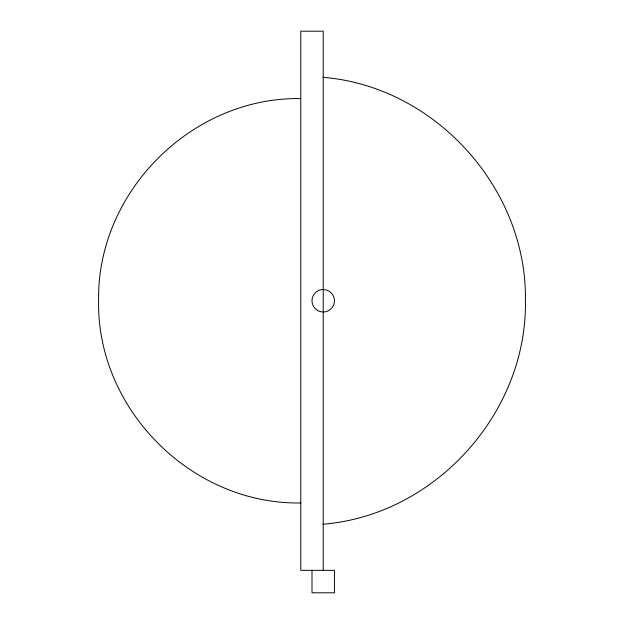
<?xml version="1.0" encoding="UTF-8"?>
<svg xmlns="http://www.w3.org/2000/svg" width="624" height="624" viewBox="0 0 624 624"><rect width="100%" height="100%" fill="white"/><g stroke="black" fill="none" stroke-linecap="round" stroke-linejoin="round"><path stroke-width="0.94" d="M322.834 524.238C434.897 515.268 527.288 413.096 525.408 300.768C527.288 188.44 434.897 86.268 322.834 77.298M300.768 98.592C191.896 96.736 96.736 191.896 98.592 300.768C96.736 409.64 191.896 504.8 300.768 502.944M323.232 570.336L323.232 31.2L300.768 31.2L300.768 570.336L334.464 570.336L334.464 592.8L312 592.8L312 570.336M317.616 310.495A11.232 11.232 0 0 0 334.464 300.768A11.232 11.232 0 0 0 317.616 291.041A11.232 11.232 0 0 0 317.616 310.495"/></g></svg>
